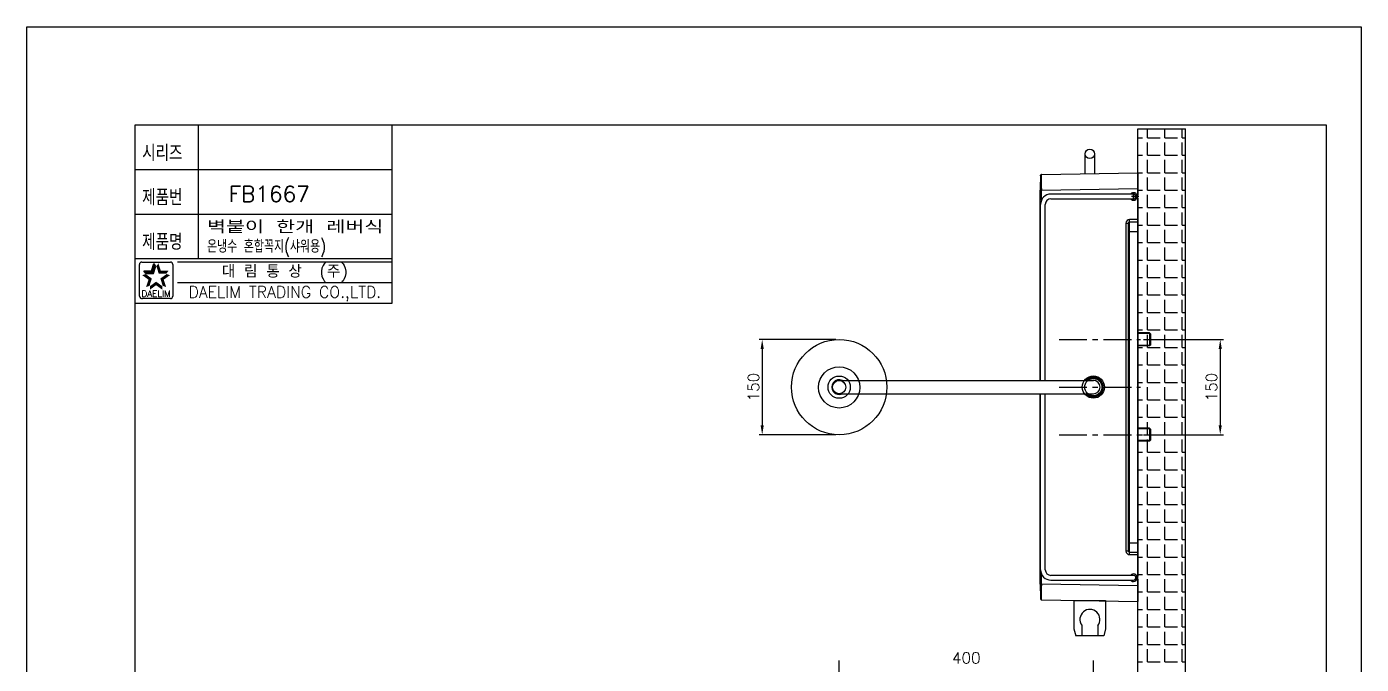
# Model space of a CAD drawing. Extents: x 39521 to 39941, y -9225 to -8631.
# Drawn here: x 39521.1 to 39941.1, y -8832 to -8631.3 of the extents above; entities that cross this region are included whole.
import ezdxf
from ezdxf.enums import TextEntityAlignment as Align

# ---------------------------------------------------------------- set-up
doc = ezdxf.new("R2010")
doc.units = 0
doc.header["$LTSCALE"] = 7
doc.header["$MEASUREMENT"] = 0
doc.linetypes.add('CENTER', pattern=[2, 1.25, -0.25, 0.25, -0.25])
doc.layers.get('0').update_dxf_attribs({"color": 2, "linetype": 'CONTINUOUS'})
for name, color, linetype in [('00_COMPONENTS', 7, 'CONTINUOUS'), ('03_ALL_AXES', 7, 'CONTINUOUS'), ('08_ALL_FEATURES', 7, 'CONTINUOUS'), ('CL', 1, 'CENTER'), ('D', 2, 'CONTINUOUS'), ('DWG', 7, 'CONTINUOUS'), ('HT', 3, 'CONTINUOUS')]:
    doc.layers.add(name, color=color, linetype=linetype)
doc.styles.add('GHS', font='ROMANS.shx', dxfattribs={"bigfont": 'GHS.shx'})
doc.styles.add('ROMANS', font='romans', dxfattribs={"bigfont": 'GHS.shx'})

msp = doc.modelspace()

# ---------------------------------------------------------------- linework, layer by layer
at = {"color": 4}
for p, q in [((39930.1, -8662.28), (39555.1, -8662.28)), ((39555.1, -8662.28), (39555.1, -9211.28)), ((39636.1, -8718.28), (39636.1, -8662.28)), ((39930.1, -9211.28), (39930.1, -8662.28))]:
    msp.add_line(p, q, dxfattribs=at)
at = {"color": 7}
for p, q in [((39555.1, -8662.28), (39555.1, -8718.28)), ((39575.1, -8662.28), (39575.1, -8704.28)), ((39555.1, -8676.28), (39636.1, -8676.28)), ((39555.1, -8690.28), (39636.1, -8690.28)), ((39555.1, -8704.28), (39636.1, -8704.28)), ((39555.1, -8718.28), (39636.1, -8718.28))]:
    msp.add_line(p, q, dxfattribs=at)
at = {"color": 2, "linetype": 'Continuous'}
for p, q in [((39556.57, -8716.15), (39556.57, -8706.15)), ((39557.32, -8705.4), (39566.32, -8705.4)), ((39567.07, -8706.15), (39567.07, -8716.15)), ((39568.6, -8705.28), (39636.1, -8705.28)), ((39568.6, -8711.78), (39636.1, -8711.78)), ((39566.32, -8716.9), (39557.57, -8716.9))]:
    msp.add_line(p, q, dxfattribs=at)
at = {"color": 2}
for p, q in [((39560.33, -8708.1), (39561.08, -8705.79)), ((39561.75, -8706.71), (39561.08, -8705.79)), ((39557.91, -8708.1), (39560.33, -8708.1)), ((39558.58, -8709.02), (39557.91, -8708.1)), ((39558.58, -8709.02), (39561, -8709.02)), ((39561, -8709.02), (39561.75, -8706.71))]:
    msp.add_line(p, q, dxfattribs=at)
at = {"color": 2, "linetype": 'Continuous'}
for centre, radius, start, end in [((39557.32, -8706.15), 0.75, 90, 180), ((39566.32, -8706.15), 0.75, 0, 90), ((39557.45, -8716.02), 0.884, 188.1301, 278.1301), ((39566.32, -8716.15), 0.75, 270, 0)]:
    msp.add_arc(centre, radius, start, end, dxfattribs=at)
at = {"color": 2}
for points in [[(39560.33, -8708.1), (39561, -8709.02), (39561.08, -8705.79), (39561.75, -8706.71)], [(39562.56, -8705.79), (39561.9, -8706.71), (39563.31, -8708.1), (39562.65, -8709.02)], [(39559.42, -8710.93), (39560.49, -8710.58), (39557.45, -8709.51), (39558.53, -8709.16)], [(39557.91, -8708.1), (39558.58, -8709.02), (39560.33, -8708.1), (39561, -8709.02)], [(39558.67, -8713.24), (39559.74, -8712.89), (39559.42, -8710.93), (39560.49, -8710.58)], [(39563.31, -8708.1), (39562.65, -8709.02), (39565.74, -8708.1), (39565.07, -8709.02)], [(39566.19, -8709.51), (39565.12, -8709.16), (39564.23, -8710.93), (39563.16, -8710.58)], [(39564.23, -8710.93), (39563.16, -8710.58), (39564.98, -8713.24), (39563.9, -8712.89)], [(39561.82, -8712.68), (39561.82, -8711.55), (39559.86, -8714.11), (39559.86, -8712.98)], [(39563.79, -8714.11), (39563.79, -8712.98), (39561.82, -8712.68), (39561.82, -8711.55)]]:
    msp.add_solid(points, dxfattribs=at)
at = {"layer": '00_COMPONENTS', "color": 7, "linetype": 'Continuous'}
for p, q in [((39874.48, -8727.7), (39870.78, -8727.7)), ((39874.48, -8731.8), (39870.78, -8731.8)), ((39874.78, -8728), (39874.48, -8727.7)), ((39874.78, -8731.5), (39874.48, -8731.8)), ((39874.78, -8728), (39874.78, -8731.5)), ((39874.48, -8757.7), (39870.78, -8757.7)), ((39874.78, -8758), (39874.48, -8757.7)), ((39874.78, -8758), (39874.78, -8761.5)), ((39874.48, -8761.8), (39870.78, -8761.8)), ((39874.78, -8761.5), (39874.48, -8761.8))]:
    msp.add_line(p, q, dxfattribs=at)
for radius, start, end in [(3.1, 222.6433, 137.3587), (2.8, 228.5916, 131.4109)]:
    msp.add_arc((39856.78, -8744.75), radius, start, end, dxfattribs=at)
at = {"layer": '03_ALL_AXES', "color": 7, "linetype": 'Continuous'}
msp.add_circle((39856.78, -8744.75), 2.7, dxfattribs=at)
at = {"layer": '08_ALL_FEATURES', "color": 7, "linetype": 'Continuous'}
msp.add_circle((39856.78, -8744.75), 3.5, dxfattribs=at)
at = {"layer": 'CL', "ltscale": 0.1}
for p, q in [((39871.08, -8684.74), (39868.7, -8684.74)), ((39869.4, -8685.44), (39869.4, -8684.04))]:
    msp.add_line(p, q, dxfattribs=at)
at = {"layer": 'CL'}
for p, q in [((39869.4, -8684.27), (39869.4, -8685.21)), ((39845.98, -8729.75), (39871.58, -8729.75)), ((39845.98, -8744.75), (39871.58, -8744.75)), ((39845.98, -8759.75), (39871.58, -8759.75))]:
    msp.add_line(p, q, dxfattribs=at)
at = {"layer": 'D'}
for p, q in [((39870.78, -8663.41), (39885.78, -8663.41)), ((39775.78, -8729.75), (39751.56, -8729.75)), ((39874.67, -8727.89), (39870.78, -8727.89)), ((39874.67, -8731.61), (39870.78, -8731.61)), ((39872.58, -8729.75), (39897.7, -8729.75)), ((39874.48, -8727.7), (39874.48, -8731.8)), ((39752.56, -8732.75), (39752.56, -8756.75)), ((39896.7, -8732.75), (39896.7, -8756.75)), ((39775.78, -8759.75), (39751.56, -8759.75)), ((39874.67, -8757.89), (39870.78, -8757.89)), ((39872.58, -8759.75), (39897.7, -8759.75)), ((39874.48, -8757.7), (39874.48, -8761.8)), ((39874.67, -8761.61), (39870.78, -8761.61)), ((39776.78, -8850.26), (39776.78, -8830.77)), ((39856.78, -8850.28), (39856.78, -8830.77))]:
    msp.add_line(p, q, dxfattribs=at)
msp.add_lwpolyline([(39521.1, -8631.28), (39941.1, -8631.28), (39941.1, -9225.28), (39521.1, -9225.28)], close=True, dxfattribs=at)
for points in [[(39752.06, -8732.75), (39753.06, -8732.75), (39752.56, -8729.75)], [(39896.2, -8732.75), (39897.2, -8732.75), (39896.7, -8729.75)], [(39752.06, -8756.75), (39753.06, -8756.75), (39752.56, -8759.75)], [(39896.2, -8756.75), (39897.2, -8756.75), (39896.7, -8759.75)]]:
    msp.add_solid(points, dxfattribs=at)
at = {"layer": 'DWG'}
for p, q in [((39854.16, -8677.54), (39854.16, -8671.32)), ((39857.15, -8671.32), (39857.15, -8677.49)), ((39840.08, -8681.19), (39840.06, -8682.36)), ((39840.12, -8679.15), (39840.08, -8681.19)), ((39840.13, -8678.68), (39840.12, -8679.15)), ((39840.13, -8678.15), (39840.13, -8678.87)), ((39840.13, -8678.29), (39840.13, -8678.37)), ((39840.13, -8678.37), (39840.13, -8678.47)), ((39840.13, -8678.47), (39840.13, -8678.68)), ((39840.49, -8677.78), (39870.78, -8677.25)), ((39870.78, -8677.25), (39870.78, -8684.24)), ((39840.06, -8682.78), (39840.43, -8682.78)), ((39840.06, -8742.65), (39840.06, -8682.78)), ((39840.43, -8682.78), (39870.78, -8682.25)), ((39840.43, -8685.92), (39840.43, -8682.78)), ((39869.4, -8683.99), (39843.4, -8683.99)), ((39843.4, -8685.49), (39869.4, -8685.49)), ((39870.48, -8684.24), (39870.78, -8684.24)), ((39870.48, -8685.24), (39870.78, -8685.24)), ((39870.78, -8685.24), (39870.78, -8692.75)), ((39840.15, -8742.65), (39840.15, -8687.24)), ((39841.65, -8742.65), (39841.65, -8687.24)), ((39867.03, -8693.12), (39867.78, -8693.12)), ((39867.03, -8693.12), (39867.03, -8796.37)), ((39867.78, -8796.37), (39867.78, -8693.12)), ((39868.15, -8692.75), (39870.78, -8692.75)), ((39868.15, -8796.75), (39868.15, -8692.75)), ((39870.78, -8692), (39868.16, -8692)), ((39870.78, -8692.75), (39870.78, -8796.75)), ((39867.78, -8695.75), (39870.78, -8695.75)), ((39840.06, -8806.83), (39840.06, -8746.85)), ((39840.15, -8802.26), (39840.15, -8746.85)), ((39841.65, -8802.26), (39841.65, -8746.85)), ((39840.03, -8772.38), (39840.03, -8771.11)), ((39840.03, -8771.25), (39840.06, -8771.25)), ((39840.03, -8772.25), (39840.06, -8772.25)), ((39840.03, -8792.88), (39840.03, -8791.61)), ((39840.03, -8791.75), (39840.06, -8791.75)), ((39840.03, -8792.75), (39840.06, -8792.75)), ((39867.78, -8793.75), (39870.78, -8793.75)), ((39867.78, -8796.37), (39867.03, -8796.37)), ((39868.15, -8796.75), (39870.78, -8796.75)), ((39868.15, -8796.75), (39870.78, -8796.75)), ((39868.16, -8797.5), (39870.78, -8797.5)), ((39870.78, -8796.75), (39870.78, -8804.26)), ((39840.06, -8806.72), (39840.43, -8806.72)), ((39840.06, -8807.25), (39840.13, -8810.68)), ((39840.43, -8806.72), (39840.43, -8803.58)), ((39840.43, -8806.72), (39870.78, -8807.25)), ((39869.4, -8804.01), (39843.4, -8804.01)), ((39843.4, -8805.51), (39869.4, -8805.51)), ((39870.48, -8804.26), (39870.78, -8804.26)), ((39870.48, -8805.26), (39870.78, -8805.26)), ((39870.78, -8805.26), (39870.78, -8812.25)), ((39840.13, -8810.63), (39840.13, -8811.34)), ((39840.13, -8810.68), (39840.13, -8810.95)), ((39840.13, -8810.95), (39840.13, -8811.09)), ((39840.49, -8811.72), (39870.78, -8812.25)), ((39850.64, -8811.98), (39850.64, -8820.87)), ((39850.64, -8811.98), (39860.64, -8811.98)), ((39860.64, -8811.98), (39860.64, -8820.87)), ((39853.14, -8819.74), (39853.14, -8823.07)), ((39858.14, -8819.87), (39858.14, -8823.07)), ((39850.64, -8820.87), (39851.23, -8823.07)), ((39860.05, -8823.07), (39851.23, -8823.07)), ((39860.64, -8820.87), (39860.05, -8823.07))]:
    msp.add_line(p, q, dxfattribs=at)
at = {"layer": 'DWG', "lineweight": -3}
for p, q in [((39776.78, -8742.65), (39856.78, -8742.65)), ((39776.78, -8746.85), (39856.78, -8746.85))]:
    msp.add_line(p, q, dxfattribs=at)
at = {"layer": 'DWG'}
for points in [[(39840.13, -8678.2), (39840.13, -8678.2), (39840.13, -8678.22), (39840.13, -8678.24), (39840.13, -8678.26), (39840.13, -8678.29)], [(39840.06, -8682.36), (39840.06, -8682.68), (39840.06, -8682.78)], [(39840.06, -8806.83), (39840.06, -8807.16), (39840.06, -8807.25)], [(39840.13, -8811.09), (39840.13, -8811.19), (39840.13, -8811.23), (39840.13, -8811.26), (39840.13, -8811.28), (39840.13, -8811.3), (39840.13, -8811.3)]]:
    msp.add_lwpolyline(points, dxfattribs=at)
msp.add_circle((39855.66, -8671.32), 1.5, dxfattribs=at)
at = {"layer": 'DWG', "lineweight": -3}
for centre, radius in [((39776.78, -8744.75), 15), ((39776.78, -8744.83), 6.5), ((39776.78, -8744.76), 3.5), ((39776.78, -8744.75), 2.1)]:
    msp.add_circle(centre, radius, dxfattribs=at)
at = {"layer": 'DWG'}
for centre, radius, start, end in [((39840.5, -8678.15), 0.375, 91, 192.5238), ((39843.4, -8687.24), 3.25, 90, 180), ((39879.69, -8682.72), 39.26, 179.2522, 180.0883), ((39843.4, -8687.24), 1.75, 90, 180), ((39869.4, -8684.74), 1.19, 219.1667, 140.8333), ((39869.4, -8684.74), 0.75, 270, 90), ((39868.16, -8693.12), 1.13, 90.0079, 179.9919), ((39868.15, -8693.12), 0.375, 90, 180), ((39840.15, -8771.11), 0.125, 138.4627, 180), ((39840.15, -8772.38), 0.125, 180, 221.5373), ((39840.15, -8791.61), 0.125, 138.4627, 180), ((39840.15, -8792.88), 0.125, 180, 221.5373), ((39868.16, -8796.37), 1.13, 180.0082, 269.9919), ((39868.15, -8796.37), 0.375, 180, 270), ((39843.4, -8802.26), 3.25, 180, 270), ((39843.4, -8802.26), 1.75, 180, 270), ((39879.66, -8806.78), 39.23, 179.9113, 180.7481), ((39869.4, -8804.76), 1.19, 219.1667, 140.8333), ((39869.4, -8804.76), 0.75, 270, 90), ((39840.5, -8811.34), 0.375, 167.4762, 269), ((39855.69, -8817.89), 3.15, 320.9479, 216.0359)]:
    msp.add_arc(centre, radius, start, end, dxfattribs=at)
at = {"layer": 'DWG', "lineweight": -3}
for centre, radius, start, end in [((39776.78, -8744.75), 2.33, 64.3238, 295.6681), ((39856.78, -8744.75), 2.1, 270, 90)]:
    msp.add_arc(centre, radius, start, end, dxfattribs=at)
at = {"layer": 'DWG'}
for points in [[(39840.14, -8678.24), (39840.12, -8678.18), (39840.12, -8678.12), (39840.14, -8678.07)], [(39840.14, -8811.26), (39840.12, -8811.31), (39840.12, -8811.37), (39840.14, -8811.42)]]:
    msp.add_open_spline(points, degree=3, dxfattribs=at)
for points, knots in [([(39840.44, -8682.2), (39840.44, -8681.64), (39840.46, -8680.83), (39840.47, -8679.79), (39840.49, -8679.14), (39840.49, -8678.6), (39840.5, -8678.24), (39840.5, -8678.01), (39840.5, -8677.9), (39840.5, -8677.83), (39840.5, -8677.79), (39840.49, -8677.78)], [0, 0, 0, 0, 0.382443, 0.55248, 0.701078, 0.823529, 0.915937, 0.949918, 0.975373, 0.992106, 1, 1, 1, 1]), ([(39840.06, -8682.24), (39840.07, -8682.23), (39840.12, -8682.22), (39840.18, -8682.21), (39840.3, -8682.2), (39840.39, -8682.2), (39840.44, -8682.2)], [0, 0, 0, 0, 0.086439, 0.302554, 0.622744, 1, 1, 1, 1]), ([(39868.15, -8692.75), (39868.15, -8692.75), (39868.15, -8692.74), (39868.15, -8692.73), (39868.15, -8692.71), (39868.15, -8692.68), (39868.15, -8692.61), (39868.15, -8692.52), (39868.15, -8692.41), (39868.16, -8692.23), (39868.16, -8692.09), (39868.16, -8692)], [0, 0, 0, 0, 0.004875, 0.019307, 0.043129, 0.076161, 0.168651, 0.292929, 0.44439, 0.617337, 1, 1, 1, 1]), ([(39868.16, -8797.5), (39868.16, -8797.4), (39868.16, -8797.26), (39868.15, -8797.09), (39868.15, -8796.97), (39868.15, -8796.88), (39868.15, -8796.82), (39868.15, -8796.78), (39868.15, -8796.76), (39868.15, -8796.76), (39868.15, -8796.75), (39868.15, -8796.75)], [0, 0, 0, 0, 0.382663, 0.55561, 0.707071, 0.831349, 0.923839, 0.956871, 0.980693, 0.995125, 1, 1, 1, 1]), ([(39840.06, -8807.25), (39840.07, -8807.26), (39840.12, -8807.27), (39840.18, -8807.29), (39840.3, -8807.29), (39840.39, -8807.29), (39840.44, -8807.29)], [0, 0, 0, 0, 0.086438, 0.302552, 0.622741, 1, 1, 1, 1]), ([(39840.49, -8811.72), (39840.5, -8811.7), (39840.5, -8811.67), (39840.5, -8811.59), (39840.5, -8811.48), (39840.5, -8811.26), (39840.49, -8810.89), (39840.49, -8810.36), (39840.47, -8809.7), (39840.46, -8808.67), (39840.44, -8807.86), (39840.44, -8807.29)], [0, 0, 0, 0, 0.007888, 0.024607, 0.050038, 0.08399, 0.176327, 0.29873, 0.447341, 0.617441, 1, 1, 1, 1])]:
    msp.add_open_spline(points, degree=3, knots=knots, dxfattribs=at)
at = {"layer": 'HT', "ltscale": 0.5}
for p, q in [((39870.78, -9081.01), (39870.78, -8663.41)), ((39873.76, -8666.25), (39873.76, -8663.41)), ((39879.26, -8666.25), (39879.26, -8663.41)), ((39884.76, -8666.25), (39884.76, -8663.41)), ((39885.78, -9087.41), (39885.78, -8663.41)), ((39870.78, -8666.25), (39872.26, -8666.25)), ((39873.76, -8666.25), (39877.76, -8666.25)), ((39873.76, -8671.75), (39873.76, -8667.75)), ((39879.26, -8666.25), (39883.26, -8666.25)), ((39879.26, -8671.75), (39879.26, -8667.75)), ((39884.76, -8666.25), (39885.78, -8666.25)), ((39884.76, -8671.75), (39884.76, -8667.75)), ((39870.78, -8671.75), (39872.26, -8671.75)), ((39873.76, -8671.75), (39877.76, -8671.75)), ((39879.26, -8671.75), (39883.26, -8671.75)), ((39884.76, -8671.75), (39885.78, -8671.75)), ((39873.76, -8677.25), (39873.76, -8673.25)), ((39879.26, -8677.25), (39879.26, -8673.25)), ((39884.76, -8677.25), (39884.76, -8673.25)), ((39870.78, -8677.25), (39872.26, -8677.25)), ((39873.76, -8677.25), (39877.76, -8677.25)), ((39873.76, -8682.75), (39873.76, -8678.75)), ((39879.26, -8677.25), (39883.26, -8677.25)), ((39879.26, -8682.75), (39879.26, -8678.75)), ((39884.76, -8677.25), (39885.78, -8677.25)), ((39884.76, -8682.75), (39884.76, -8678.75)), ((39870.78, -8682.75), (39872.26, -8682.75)), ((39873.76, -8682.75), (39877.76, -8682.75)), ((39873.76, -8688.25), (39873.76, -8684.25)), ((39879.26, -8682.75), (39883.26, -8682.75)), ((39879.26, -8688.25), (39879.26, -8684.25)), ((39884.76, -8682.75), (39885.78, -8682.75)), ((39884.76, -8688.25), (39884.76, -8684.25)), ((39870.78, -8688.25), (39872.26, -8688.25)), ((39873.76, -8688.25), (39877.76, -8688.25)), ((39873.76, -8693.75), (39873.76, -8689.75)), ((39879.26, -8688.25), (39883.26, -8688.25)), ((39879.26, -8693.75), (39879.26, -8689.75)), ((39884.76, -8688.25), (39885.78, -8688.25)), ((39884.76, -8693.75), (39884.76, -8689.75)), ((39870.78, -8693.75), (39872.26, -8693.75)), ((39873.76, -8693.75), (39877.76, -8693.75)), ((39879.26, -8693.75), (39883.26, -8693.75)), ((39884.76, -8693.75), (39885.78, -8693.75)), ((39873.76, -8699.25), (39873.76, -8695.25)), ((39879.26, -8699.25), (39879.26, -8695.25)), ((39884.76, -8699.25), (39884.76, -8695.25)), ((39870.78, -8699.25), (39872.26, -8699.25)), ((39873.76, -8699.25), (39877.76, -8699.25)), ((39873.76, -8704.75), (39873.76, -8700.75)), ((39879.26, -8699.25), (39883.26, -8699.25)), ((39879.26, -8704.75), (39879.26, -8700.75)), ((39884.76, -8699.25), (39885.78, -8699.25)), ((39884.76, -8704.75), (39884.76, -8700.75)), ((39870.78, -8704.75), (39872.26, -8704.75)), ((39873.76, -8704.75), (39877.76, -8704.75)), ((39873.76, -8710.25), (39873.76, -8706.25)), ((39879.26, -8704.75), (39883.26, -8704.75)), ((39879.26, -8710.25), (39879.26, -8706.25)), ((39884.76, -8704.75), (39885.78, -8704.75)), ((39884.76, -8710.25), (39884.76, -8706.25)), ((39870.78, -8710.25), (39872.26, -8710.25)), ((39873.76, -8710.25), (39877.76, -8710.25)), ((39879.26, -8710.25), (39883.26, -8710.25)), ((39884.76, -8710.25), (39885.78, -8710.25)), ((39873.76, -8715.75), (39873.76, -8711.75)), ((39879.26, -8715.75), (39879.26, -8711.75)), ((39884.76, -8715.75), (39884.76, -8711.75)), ((39870.78, -8715.75), (39872.26, -8715.75)), ((39873.76, -8715.75), (39877.76, -8715.75)), ((39873.76, -8721.25), (39873.76, -8717.25)), ((39879.26, -8715.75), (39883.26, -8715.75)), ((39879.26, -8721.25), (39879.26, -8717.25)), ((39884.76, -8715.75), (39885.78, -8715.75)), ((39884.76, -8721.25), (39884.76, -8717.25)), ((39870.78, -8721.25), (39872.26, -8721.25)), ((39873.76, -8721.25), (39877.76, -8721.25)), ((39873.76, -8726.75), (39873.76, -8722.75)), ((39879.26, -8721.25), (39883.26, -8721.25)), ((39879.26, -8726.75), (39879.26, -8722.75)), ((39884.76, -8721.25), (39885.78, -8721.25)), ((39884.76, -8726.75), (39884.76, -8722.75)), ((39870.78, -8726.75), (39872.26, -8726.75)), ((39873.76, -8726.75), (39877.76, -8726.75)), ((39879.26, -8726.75), (39883.26, -8726.75)), ((39884.76, -8726.75), (39885.78, -8726.75)), ((39873.76, -8732.25), (39873.76, -8728.25)), ((39873.76, -8732.04), (39873.76, -8731.01)), ((39879.26, -8732.25), (39879.26, -8728.25)), ((39879.26, -8732.04), (39879.26, -8731.01)), ((39884.76, -8732.25), (39884.76, -8728.25)), ((39884.76, -8732.04), (39884.76, -8731.01)), ((39870.78, -8732.25), (39872.26, -8732.25)), ((39873.76, -8732.25), (39877.76, -8732.25)), ((39873.76, -8737.75), (39873.76, -8733.75)), ((39879.26, -8732.25), (39883.26, -8732.25)), ((39879.26, -8737.75), (39879.26, -8733.75)), ((39884.76, -8732.25), (39885.78, -8732.25)), ((39884.76, -8737.75), (39884.76, -8733.75)), ((39870.78, -8737.75), (39872.26, -8737.75)), ((39873.76, -8737.75), (39877.76, -8737.75)), ((39873.76, -8743.25), (39873.76, -8739.25)), ((39879.26, -8737.75), (39883.26, -8737.75)), ((39879.26, -8743.25), (39879.26, -8739.25)), ((39884.76, -8737.75), (39885.78, -8737.75)), ((39884.76, -8743.25), (39884.76, -8739.25)), ((39870.78, -8743.25), (39872.26, -8743.25)), ((39873.76, -8743.25), (39877.76, -8743.25)), ((39879.26, -8743.25), (39883.26, -8743.25)), ((39884.76, -8743.25), (39885.78, -8743.25)), ((39873.76, -8748.75), (39873.76, -8744.75)), ((39879.26, -8748.75), (39879.26, -8744.75)), ((39884.76, -8748.75), (39884.76, -8744.75)), ((39870.78, -8748.75), (39872.26, -8748.75)), ((39873.76, -8748.75), (39877.76, -8748.75)), ((39873.76, -8754.25), (39873.76, -8750.25)), ((39879.26, -8748.75), (39883.26, -8748.75)), ((39879.26, -8754.25), (39879.26, -8750.25)), ((39884.76, -8748.75), (39885.78, -8748.75)), ((39884.76, -8754.25), (39884.76, -8750.25)), ((39870.78, -8754.25), (39872.26, -8754.25)), ((39873.76, -8754.25), (39877.76, -8754.25)), ((39873.76, -8759.75), (39873.76, -8755.75)), ((39879.26, -8754.25), (39883.26, -8754.25)), ((39879.26, -8759.75), (39879.26, -8755.75)), ((39884.76, -8754.25), (39885.78, -8754.25)), ((39884.76, -8759.75), (39884.76, -8755.75)), ((39870.78, -8759.75), (39872.26, -8759.75)), ((39873.76, -8759.75), (39877.76, -8759.75)), ((39879.26, -8759.75), (39883.26, -8759.75)), ((39884.76, -8759.75), (39885.78, -8759.75)), ((39870.78, -8765.25), (39872.26, -8765.25)), ((39873.76, -8765.25), (39873.76, -8761.25)), ((39873.76, -8765.25), (39877.76, -8765.25)), ((39879.26, -8765.25), (39879.26, -8761.25)), ((39879.26, -8765.25), (39883.26, -8765.25)), ((39884.76, -8765.25), (39884.76, -8761.25)), ((39884.76, -8765.25), (39885.78, -8765.25)), ((39873.76, -8770.75), (39873.76, -8766.75)), ((39879.26, -8770.75), (39879.26, -8766.75)), ((39884.76, -8770.75), (39884.76, -8766.75)), ((39870.78, -8770.75), (39872.26, -8770.75)), ((39873.76, -8770.75), (39877.76, -8770.75)), ((39873.76, -8776.25), (39873.76, -8772.25)), ((39879.26, -8770.75), (39883.26, -8770.75)), ((39879.26, -8776.25), (39879.26, -8772.25)), ((39884.76, -8770.75), (39885.78, -8770.75)), ((39884.76, -8776.25), (39884.76, -8772.25)), ((39870.78, -8776.25), (39872.26, -8776.25)), ((39873.76, -8776.25), (39877.76, -8776.25)), ((39873.76, -8781.75), (39873.76, -8777.75)), ((39879.26, -8776.25), (39883.26, -8776.25)), ((39879.26, -8781.75), (39879.26, -8777.75)), ((39884.76, -8776.25), (39885.78, -8776.25)), ((39884.76, -8781.75), (39884.76, -8777.75)), ((39870.78, -8781.75), (39872.26, -8781.75)), ((39873.76, -8781.75), (39877.76, -8781.75)), ((39879.26, -8781.75), (39883.26, -8781.75)), ((39884.76, -8781.75), (39885.78, -8781.75)), ((39873.76, -8787.25), (39873.76, -8783.25)), ((39879.26, -8787.25), (39879.26, -8783.25)), ((39884.76, -8787.25), (39884.76, -8783.25)), ((39870.78, -8787.25), (39872.26, -8787.25)), ((39873.76, -8787.25), (39877.76, -8787.25)), ((39873.76, -8792.75), (39873.76, -8788.75)), ((39879.26, -8787.25), (39883.26, -8787.25)), ((39879.26, -8792.75), (39879.26, -8788.75)), ((39884.76, -8787.25), (39885.78, -8787.25)), ((39884.76, -8792.75), (39884.76, -8788.75)), ((39870.78, -8792.75), (39872.26, -8792.75)), ((39873.76, -8792.75), (39877.76, -8792.75)), ((39873.76, -8798.25), (39873.76, -8794.25)), ((39879.26, -8792.75), (39883.26, -8792.75)), ((39879.26, -8798.25), (39879.26, -8794.25)), ((39884.76, -8792.75), (39885.78, -8792.75)), ((39884.76, -8798.25), (39884.76, -8794.25)), ((39870.78, -8798.25), (39872.26, -8798.25)), ((39873.76, -8798.25), (39877.76, -8798.25)), ((39879.26, -8798.25), (39883.26, -8798.25)), ((39884.76, -8798.25), (39885.78, -8798.25)), ((39873.76, -8803.75), (39873.76, -8799.75)), ((39879.26, -8803.75), (39879.26, -8799.75)), ((39884.76, -8803.75), (39884.76, -8799.75)), ((39870.78, -8803.75), (39872.26, -8803.75)), ((39873.76, -8803.75), (39877.76, -8803.75)), ((39873.76, -8809.25), (39873.76, -8805.25)), ((39879.26, -8803.75), (39883.26, -8803.75)), ((39879.26, -8809.25), (39879.26, -8805.25)), ((39884.76, -8803.75), (39885.78, -8803.75)), ((39884.76, -8809.25), (39884.76, -8805.25)), ((39870.78, -8809.25), (39872.26, -8809.25)), ((39873.76, -8809.25), (39877.76, -8809.25)), ((39873.76, -8814.75), (39873.76, -8810.75)), ((39879.26, -8809.25), (39883.26, -8809.25)), ((39879.26, -8814.75), (39879.26, -8810.75)), ((39884.76, -8809.25), (39885.78, -8809.25)), ((39884.76, -8814.75), (39884.76, -8810.75)), ((39870.78, -8814.75), (39872.26, -8814.75)), ((39873.76, -8814.75), (39877.76, -8814.75)), ((39879.26, -8814.75), (39883.26, -8814.75)), ((39884.76, -8814.75), (39885.78, -8814.75)), ((39873.76, -8820.25), (39873.76, -8816.25)), ((39879.26, -8820.25), (39879.26, -8816.25)), ((39884.76, -8820.25), (39884.76, -8816.25)), ((39870.78, -8820.25), (39872.26, -8820.25)), ((39873.76, -8820.25), (39877.76, -8820.25)), ((39873.76, -8825.75), (39873.76, -8821.75)), ((39879.26, -8820.25), (39883.26, -8820.25)), ((39879.26, -8825.75), (39879.26, -8821.75)), ((39884.76, -8820.25), (39885.78, -8820.25)), ((39884.76, -8825.75), (39884.76, -8821.75)), ((39870.78, -8825.75), (39872.26, -8825.75)), ((39873.76, -8825.75), (39877.76, -8825.75)), ((39873.76, -8831.25), (39873.76, -8827.25)), ((39879.26, -8825.75), (39883.26, -8825.75)), ((39879.26, -8831.25), (39879.26, -8827.25)), ((39884.76, -8825.75), (39885.78, -8825.75)), ((39884.76, -8831.25), (39884.76, -8827.25)), ((39870.78, -8831.25), (39872.26, -8831.25)), ((39873.76, -8831.25), (39877.76, -8831.25)), ((39879.26, -8831.25), (39883.26, -8831.25)), ((39884.76, -8831.25), (39885.78, -8831.25))]:
    msp.add_line(p, q, dxfattribs=at)

# ---------------------------------------------------------------- texts
at = {"color": 7, "linetype": 'Continuous'}
for s, height, style, p in [('대 림 통 상  (주)', 4, 'GHS', (39602.36, -8708.59)), ('DAELIM TRADING CO.,LTD.', 3.6, 'ROMANS', (39602.36, -8715.36))]:
    msp.add_text(s, height=height, dxfattribs=dict(at, style=style)).set_placement(p, align=Align.MIDDLE)
at = {"color": 2, "linetype": 'Continuous', "style": 'ROMANS'}
msp.add_text('DAELIM', height=2, dxfattribs=at).set_placement((39561.82, -8716.35), align=Align.CENTER)
at = {"layer": 'D', "style": 'GHS'}
for s, height, width, p in [('시리즈', 5, 0.8, (39557.44, -8673.55)), ('제품번', 5, 0.8, (39557.44, -8687.55)), ('제품명', 5, 0.8, (39557.44, -8701.55)), ('온냉수 혼합꼭지(샤워용)', 4, 0.75, (39577.84, -8702.44))]:
    msp.add_text(s, height=height, dxfattribs=dict(at, width=width)).set_placement(p)
at = {"layer": 'D', "color": 7, "style": 'GHS'}
msp.add_text('FB1667', height=5, dxfattribs=at).set_placement((39584.7, -8686.44))
at = {"layer": 'D', "style": 'GHS', "width": 1.105852}
msp.add_text('벽붙이 한개 레버식', height=4, dxfattribs=at).set_placement((39577.84, -8696.32), (39633.33, -8696.32), align=Align.FIT)
at = {"layer": 'D', "char_height": 3.5, "attachment_point": 5, "rotation": 90, "style": 'GHS'}
for insert in [(39749.81, -8744.75), (39893.95, -8744.75)]:
    msp.add_mtext('\\A1;150', dxfattribs=dict(at, insert=insert))
at = {"layer": 'D', "insert": (39816.78, -8830.02), "char_height": 3.5, "attachment_point": 5, "style": 'GHS'}
msp.add_mtext('\\A1;400', dxfattribs=at)

doc.saveas('drawing.dxf')
